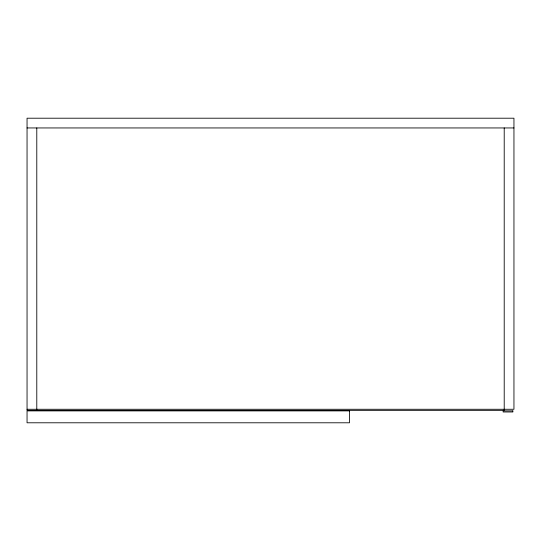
<?xml version="1.0" encoding="UTF-8"?>
<svg xmlns="http://www.w3.org/2000/svg" width="541" height="541" viewBox="0 0 541 541"><rect width="100%" height="100%" fill="white"/><g stroke="black" fill="none" stroke-linecap="round" stroke-linejoin="round"><path stroke-width="0.81" d="M27.05 127.947L513.95 127.947M27.05 409.267L513.95 409.267L513.95 118.209L27.05 118.209L27.05 410.349L504.212 410.349L504.212 127.947M36.788 127.947L36.788 410.349M349.486 410.889L27.05 410.889L27.05 422.792L349.486 422.792L349.486 410.889M512.868 410.889L503.13 410.889L503.13 411.972L512.868 411.972L512.868 410.889"/></g></svg>
